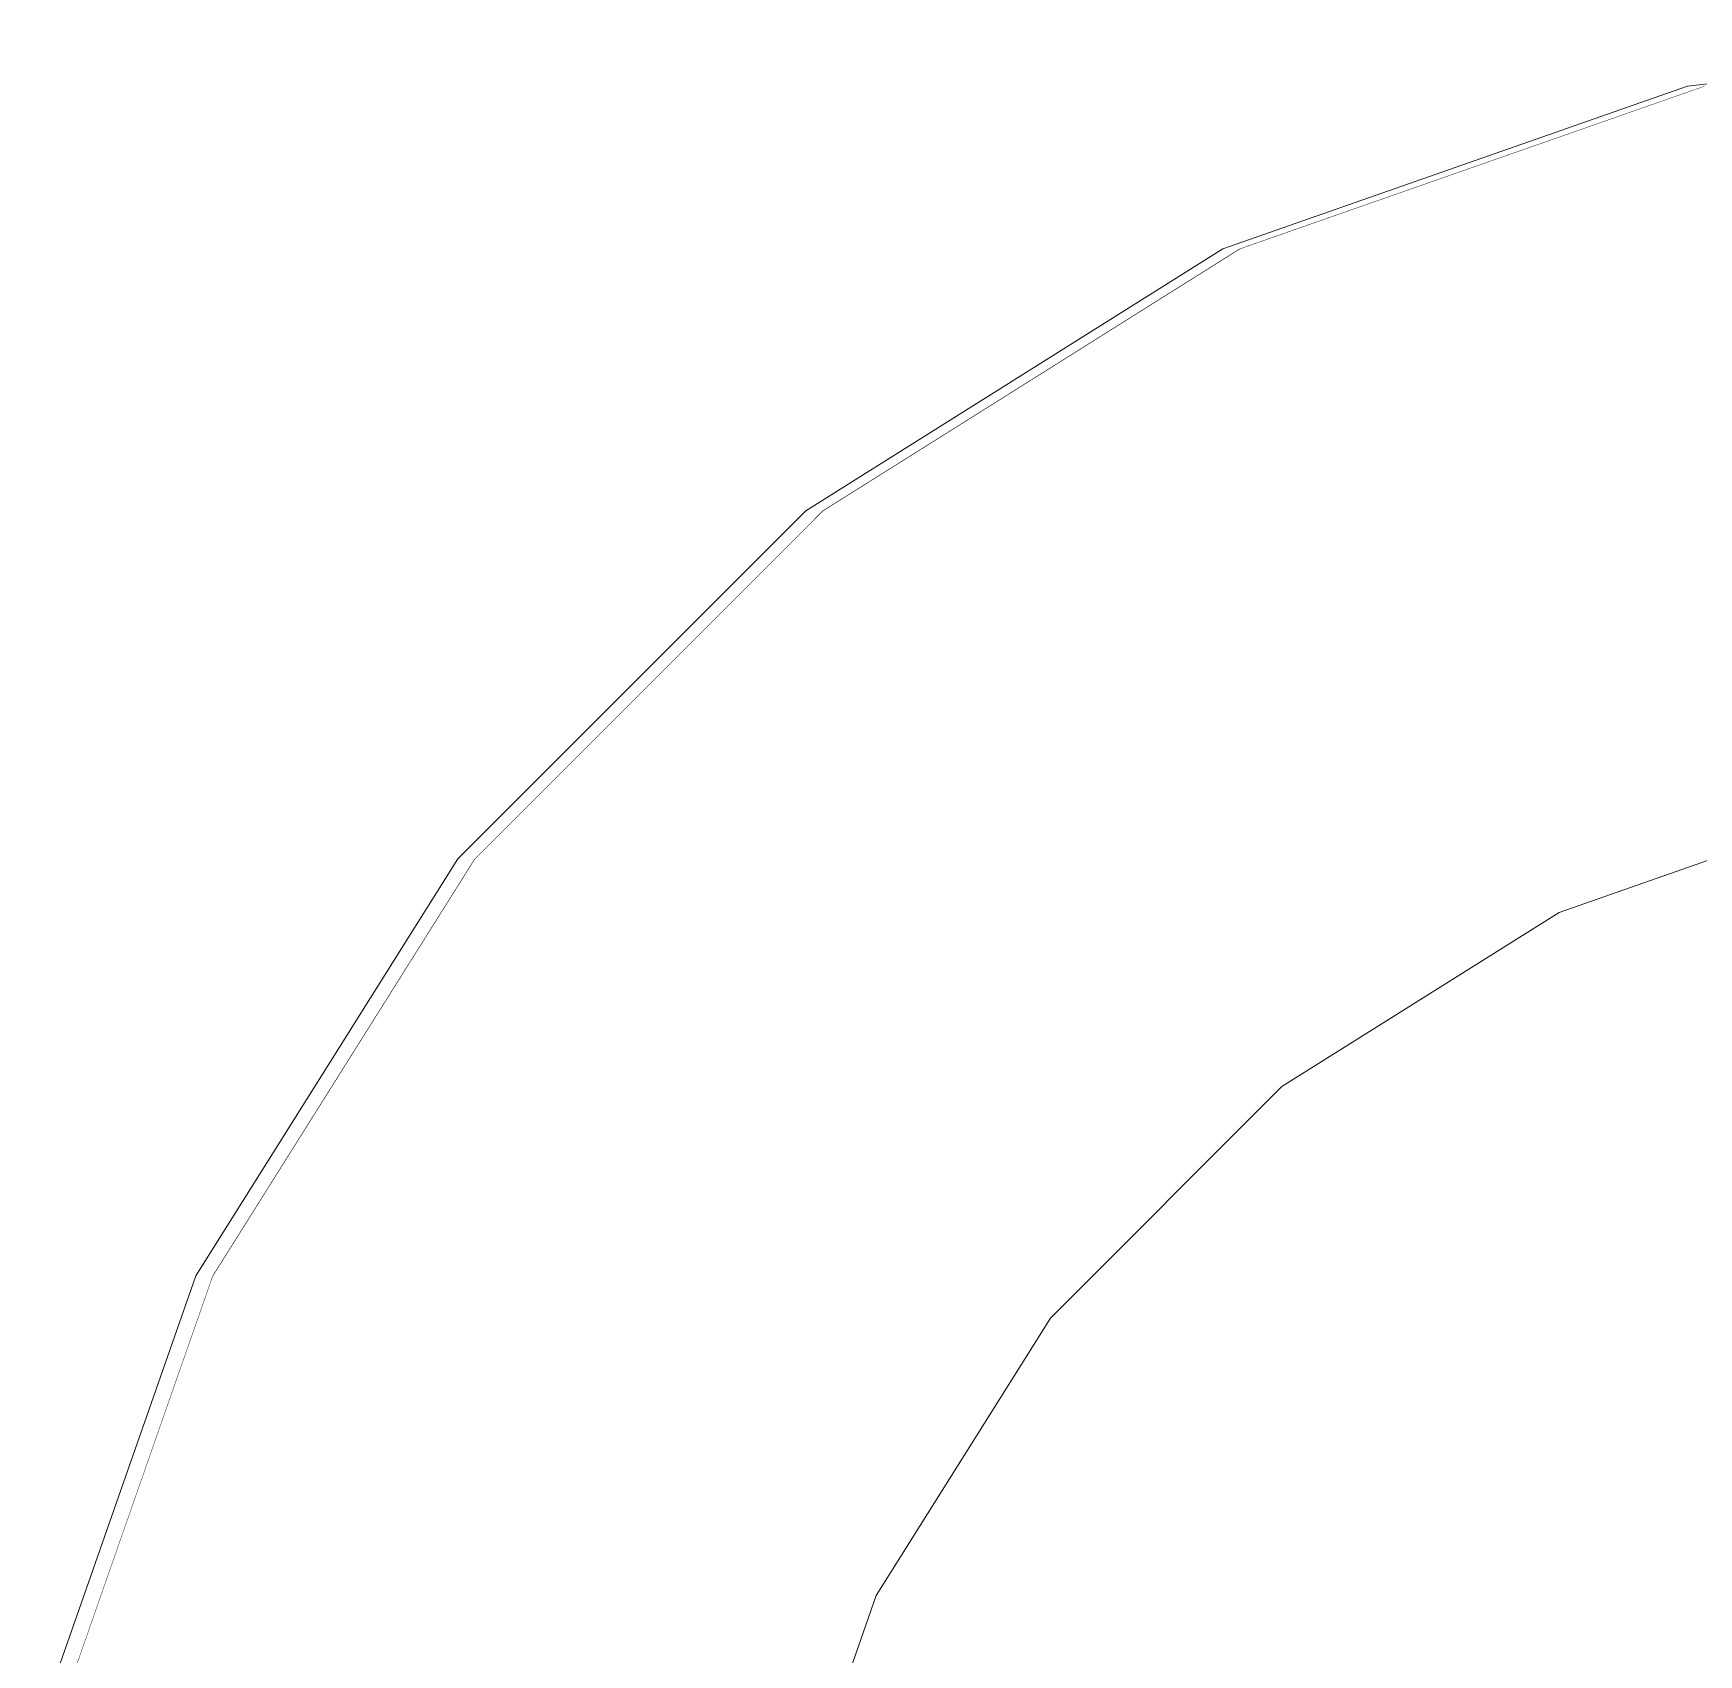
# Model space of a CAD drawing. Header units: millimetres. Extents: x -46169 to 135069, y -86316 to 18123.
# Drawn here: x 115690.93 to 115736.42, y -80114.48 to -80070.19 of the extents above; entities that cross this region are included whole.
import ezdxf

# ---------------------------------------------------------------- set-up
doc = ezdxf.new("R2010")
doc.units = ezdxf.units.MM
doc.header["$MEASUREMENT"] = 0
doc.linetypes.add('Wipeout_Contour', pattern=[1000, 0, -1000])
doc.layers.add('New_A-35-M_FFE_Sanitary', color=7, linetype='Continuous')
doc.layers.add('New_A-35-M_FFE_Sanitary_Pen_No__74', color=7, linetype='Continuous', lineweight=20, true_color=0x606060)

# ---------------------------------------------------------------- blocks, each defined once
blk = doc.blocks.new('Section Elem_150_3', base_point=(188935.419, -81480.184))
at = {"color": 254, "linetype": 'Wipeout_Contour', "lineweight": 0, "ltscale": 562925.508981}
blk.add_wipeout([(115736.574, -80071.629), (115723.879, -80076.071), (115723.932, -80076.181), (115736.601, -80071.748)], dxfattribs=at).dxf.layer = 'New_A-35-M_FFE_Sanitary'
at = {"color": 254, "linetype": 'Wipeout_Contour', "lineweight": 0, "ltscale": 562926.385387}
blk.add_wipeout([(115736.601, -80071.748), (115723.932, -80076.181), (115724.116, -80076.564), (115736.695, -80072.162)], dxfattribs=at).dxf.layer = 'New_A-35-M_FFE_Sanitary'
at = {"color": 254, "linetype": 'Wipeout_Contour', "lineweight": 0, "ltscale": 562928.211644}
blk.add_wipeout([(115736.695, -80072.162), (115724.116, -80076.564), (115724.425, -80077.207), (115736.853, -80072.858)], dxfattribs=at).dxf.layer = 'New_A-35-M_FFE_Sanitary'
at = {"color": 254, "linetype": 'Wipeout_Contour', "lineweight": 0, "ltscale": 562930.9323}
blk.add_wipeout([(115736.853, -80072.858), (115724.425, -80077.207), (115724.85, -80078.09), (115737.071, -80073.814)], dxfattribs=at).dxf.layer = 'New_A-35-M_FFE_Sanitary'
at = {"color": 254, "linetype": 'Wipeout_Contour', "lineweight": 0, "ltscale": 562899.126745}
blk.add_wipeout([(115723.879, -80076.071), (115712.491, -80083.226), (115712.567, -80083.322), (115723.932, -80076.181)], dxfattribs=at).dxf.layer = 'New_A-35-M_FFE_Sanitary'
at = {"color": 254, "linetype": 'Wipeout_Contour', "lineweight": 0, "ltscale": 562934.464727}
blk.add_wipeout([(115737.071, -80073.814), (115724.85, -80078.09), (115725.379, -80079.188), (115737.342, -80075.002)], dxfattribs=at).dxf.layer = 'New_A-35-M_FFE_Sanitary'
at = {"color": 254, "linetype": 'Wipeout_Contour', "lineweight": 0, "ltscale": 562900.12365}
blk.add_wipeout([(115723.932, -80076.181), (115712.567, -80083.322), (115712.831, -80083.654), (115724.116, -80076.564)], dxfattribs=at).dxf.layer = 'New_A-35-M_FFE_Sanitary'
at = {"color": 254, "linetype": 'Wipeout_Contour', "lineweight": 0, "ltscale": 562938.701631}
blk.add_wipeout([(115737.342, -80075.002), (115725.379, -80079.188), (115725.994, -80080.467), (115737.658, -80076.386)], dxfattribs=at).dxf.layer = 'New_A-35-M_FFE_Sanitary'
at = {"color": 254, "linetype": 'Wipeout_Contour', "lineweight": 0, "ltscale": 562902.20055}
blk.add_wipeout([(115724.116, -80076.564), (115712.831, -80083.654), (115713.276, -80084.212), (115724.425, -80077.207)], dxfattribs=at).dxf.layer = 'New_A-35-M_FFE_Sanitary'
at = {"color": 254, "linetype": 'Wipeout_Contour', "lineweight": 0, "ltscale": 562883.742879}
blk.add_wipeout([(115712.491, -80083.226), (115702.981, -80092.737), (115703.076, -80092.813), (115712.567, -80083.322)], dxfattribs=at).dxf.layer = 'New_A-35-M_FFE_Sanitary'
at = {"layer": 'New_A-35-M_FFE_Sanitary_Pen_No__74', "linetype": 'Continuous'}
blk.add_line((115736.574, -80071.629), (115723.879, -80076.071), dxfattribs=at)
at = {"color": 254, "linetype": 'Wipeout_Contour', "lineweight": 0, "ltscale": 562943.514313}
blk.add_wipeout([(115737.658, -80076.386), (115725.994, -80080.467), (115726.678, -80081.888), (115738.008, -80077.923)], dxfattribs=at).dxf.layer = 'New_A-35-M_FFE_Sanitary'
at = {"color": 254, "linetype": 'Wipeout_Contour', "lineweight": 0, "ltscale": 562905.294341}
blk.add_wipeout([(115724.425, -80077.207), (115713.276, -80084.212), (115713.887, -80084.979), (115724.85, -80078.09)], dxfattribs=at).dxf.layer = 'New_A-35-M_FFE_Sanitary'
at = {"color": 254, "linetype": 'Wipeout_Contour', "lineweight": 0, "ltscale": 562884.810073}
blk.add_wipeout([(115712.567, -80083.322), (115703.076, -80092.813), (115703.408, -80093.078), (115712.831, -80083.654)], dxfattribs=at).dxf.layer = 'New_A-35-M_FFE_Sanitary'
at = {"color": 254, "linetype": 'Wipeout_Contour', "lineweight": 0, "ltscale": 562909.311021}
blk.add_wipeout([(115724.85, -80078.09), (115713.887, -80084.979), (115714.647, -80085.932), (115725.379, -80079.188)], dxfattribs=at).dxf.layer = 'New_A-35-M_FFE_Sanitary'
at = {"color": 254, "linetype": 'Wipeout_Contour', "lineweight": 0, "ltscale": 562948.756585}
blk.add_wipeout([(115738.008, -80077.923), (115726.678, -80081.888), (115727.41, -80083.407), (115738.384, -80079.567)], dxfattribs=at).dxf.layer = 'New_A-35-M_FFE_Sanitary'
at = {"color": 254, "linetype": 'Wipeout_Contour', "lineweight": 0, "ltscale": 562887.033182}
blk.add_wipeout([(115712.831, -80083.654), (115703.408, -80093.078), (115703.965, -80093.523), (115713.276, -80084.212)], dxfattribs=at).dxf.layer = 'New_A-35-M_FFE_Sanitary'
at = {"color": 254, "linetype": 'Wipeout_Contour', "lineweight": 0, "ltscale": 562880.129705}
blk.add_wipeout([(115702.981, -80092.737), (115695.825, -80104.125), (115695.935, -80104.178), (115703.076, -80092.813)], dxfattribs=at).dxf.layer = 'New_A-35-M_FFE_Sanitary'
at = {"color": 254, "linetype": 'Wipeout_Contour', "lineweight": 0, "ltscale": 562914.128552}
blk.add_wipeout([(115725.379, -80079.188), (115714.647, -80085.932), (115715.531, -80087.041), (115725.994, -80080.467)], dxfattribs=at).dxf.layer = 'New_A-35-M_FFE_Sanitary'
at = {"color": 254, "linetype": 'Wipeout_Contour', "lineweight": 0, "ltscale": 562954.269214}
blk.add_wipeout([(115738.384, -80079.567), (115727.41, -80083.407), (115728.167, -80084.979), (115738.772, -80081.268)], dxfattribs=at).dxf.layer = 'New_A-35-M_FFE_Sanitary'
at = {"color": 254, "linetype": 'Wipeout_Contour', "lineweight": 0, "ltscale": 562890.344636}
blk.add_wipeout([(115713.276, -80084.212), (115703.965, -80093.523), (115704.732, -80094.134), (115713.887, -80084.979)], dxfattribs=at).dxf.layer = 'New_A-35-M_FFE_Sanitary'
at = {"color": 254, "linetype": 'Wipeout_Contour', "lineweight": 0, "ltscale": 562881.213514}
blk.add_wipeout([(115703.076, -80092.813), (115695.935, -80104.178), (115696.317, -80104.362), (115703.408, -80093.078)], dxfattribs=at).dxf.layer = 'New_A-35-M_FFE_Sanitary'
at = {"color": 254, "linetype": 'Wipeout_Contour', "lineweight": 0, "ltscale": 562919.600567}
blk.add_wipeout([(115725.994, -80080.467), (115715.531, -80087.041), (115716.514, -80088.274), (115726.678, -80081.888)], dxfattribs=at).dxf.layer = 'New_A-35-M_FFE_Sanitary'
at = {"color": 254, "linetype": 'Wipeout_Contour', "lineweight": 0, "ltscale": 562959.884753}
blk.add_wipeout([(115738.772, -80081.268), (115728.167, -80084.979), (115728.926, -80086.555), (115739.161, -80082.974)], dxfattribs=at).dxf.layer = 'New_A-35-M_FFE_Sanitary'
at = {"color": 254, "linetype": 'Wipeout_Contour', "lineweight": 0, "ltscale": 562894.643797}
blk.add_wipeout([(115713.887, -80084.979), (115704.732, -80094.134), (115705.685, -80094.894), (115714.647, -80085.932)], dxfattribs=at).dxf.layer = 'New_A-35-M_FFE_Sanitary'
at = {"color": 254, "linetype": 'Wipeout_Contour', "lineweight": 0, "ltscale": 562883.471163}
blk.add_wipeout([(115703.408, -80093.078), (115696.317, -80104.362), (115696.96, -80104.672), (115703.965, -80093.523)], dxfattribs=at).dxf.layer = 'New_A-35-M_FFE_Sanitary'
at = {"color": 254, "linetype": 'Wipeout_Contour', "lineweight": 0, "ltscale": 562888.468636}
blk.add_wipeout([(115695.825, -80104.125), (115691.383, -80116.819), (115691.502, -80116.847), (115695.935, -80104.178)], dxfattribs=at).dxf.layer = 'New_A-35-M_FFE_Sanitary'
at = {"color": 254, "linetype": 'Wipeout_Contour', "lineweight": 0, "ltscale": 562925.560819}
blk.add_wipeout([(115726.678, -80081.888), (115716.514, -80088.274), (115717.566, -80089.592), (115727.41, -80083.407)], dxfattribs=at).dxf.layer = 'New_A-35-M_FFE_Sanitary'
at = {"color": 254, "linetype": 'Wipeout_Contour', "lineweight": 0, "ltscale": 562965.432635}
blk.add_wipeout([(115739.161, -80082.974), (115728.926, -80086.555), (115729.664, -80088.089), (115739.54, -80084.633)], dxfattribs=at).dxf.layer = 'New_A-35-M_FFE_Sanitary'
at = {"color": 254, "linetype": 'Wipeout_Contour', "lineweight": 0, "ltscale": 562899.800021}
blk.add_wipeout([(115714.647, -80085.932), (115705.685, -80094.894), (115706.794, -80095.779), (115715.531, -80087.041)], dxfattribs=at).dxf.layer = 'New_A-35-M_FFE_Sanitary'
at = {"color": 254, "linetype": 'Wipeout_Contour', "lineweight": 0, "ltscale": 562886.834009}
blk.add_wipeout([(115703.965, -80093.523), (115696.96, -80104.672), (115697.844, -80105.097), (115704.732, -80094.134)], dxfattribs=at).dxf.layer = 'New_A-35-M_FFE_Sanitary'
at = {"color": 254, "linetype": 'Wipeout_Contour', "lineweight": 0, "ltscale": 562889.514628}
blk.add_wipeout([(115695.935, -80104.178), (115691.502, -80116.847), (115691.916, -80116.941), (115696.317, -80104.362)], dxfattribs=at).dxf.layer = 'New_A-35-M_FFE_Sanitary'
at = {"color": 254, "linetype": 'Wipeout_Contour', "lineweight": 0, "ltscale": 562931.828231}
blk.add_wipeout([(115727.41, -80083.407), (115717.566, -80089.592), (115718.653, -80090.956), (115728.167, -80084.979)], dxfattribs=at).dxf.layer = 'New_A-35-M_FFE_Sanitary'
at = {"color": 254, "linetype": 'Wipeout_Contour', "lineweight": 0, "ltscale": 562970.744344}
blk.add_wipeout([(115739.54, -80084.633), (115729.664, -80088.089), (115730.36, -80089.532), (115739.897, -80086.195)], dxfattribs=at).dxf.layer = 'New_A-35-M_FFE_Sanitary'
at = {"color": 254, "linetype": 'Wipeout_Contour', "lineweight": 0, "ltscale": 562905.656627}
blk.add_wipeout([(115715.531, -80087.041), (115706.794, -80095.779), (115708.026, -80096.762), (115716.514, -80088.274)], dxfattribs=at).dxf.layer = 'New_A-35-M_FFE_Sanitary'
at = {"color": 254, "linetype": 'Wipeout_Contour', "lineweight": 0, "ltscale": 562891.19983}
blk.add_wipeout([(115704.732, -80094.134), (115697.844, -80105.097), (115698.941, -80105.626), (115705.685, -80094.894)], dxfattribs=at).dxf.layer = 'New_A-35-M_FFE_Sanitary'
at = {"color": 254, "linetype": 'Wipeout_Contour', "lineweight": 0, "ltscale": 562891.693549}
blk.add_wipeout([(115696.317, -80104.362), (115691.916, -80116.941), (115692.611, -80117.1), (115696.96, -80104.672)], dxfattribs=at).dxf.layer = 'New_A-35-M_FFE_Sanitary'
at = {"layer": 'New_A-35-M_FFE_Sanitary_Pen_No__74', "linetype": 'Continuous'}
blk.add_line((115723.879, -80076.071), (115712.491, -80083.226), dxfattribs=at)
at = {"color": 254, "linetype": 'Wipeout_Contour', "lineweight": 0, "ltscale": 562938.212401}
blk.add_wipeout([(115728.167, -80084.979), (115718.653, -80090.956), (115719.744, -80092.324), (115728.926, -80086.555)], dxfattribs=at).dxf.layer = 'New_A-35-M_FFE_Sanitary'
at = {"color": 254, "linetype": 'Wipeout_Contour', "lineweight": 0, "ltscale": 562975.65853}
blk.add_wipeout([(115739.897, -80086.195), (115730.36, -80089.532), (115730.991, -80090.843), (115740.22, -80087.613)], dxfattribs=at).dxf.layer = 'New_A-35-M_FFE_Sanitary'
at = {"color": 254, "linetype": 'Wipeout_Contour', "lineweight": 0, "ltscale": 562912.035659}
blk.add_wipeout([(115716.514, -80088.274), (115708.026, -80096.762), (115709.345, -80097.813), (115717.566, -80089.592)], dxfattribs=at).dxf.layer = 'New_A-35-M_FFE_Sanitary'
at = {"color": 254, "linetype": 'Wipeout_Contour', "lineweight": 0, "ltscale": 562896.435934}
blk.add_wipeout([(115705.685, -80094.894), (115698.941, -80105.626), (115700.22, -80106.242), (115706.794, -80095.779)], dxfattribs=at).dxf.layer = 'New_A-35-M_FFE_Sanitary'
at = {"color": 254, "linetype": 'Wipeout_Contour', "lineweight": 0, "ltscale": 562894.939098}
blk.add_wipeout([(115696.96, -80104.672), (115692.611, -80117.1), (115693.567, -80117.318), (115697.844, -80105.097)], dxfattribs=at).dxf.layer = 'New_A-35-M_FFE_Sanitary'
at = {"color": 254, "linetype": 'Wipeout_Contour', "lineweight": 0, "ltscale": 562944.519383}
blk.add_wipeout([(115728.926, -80086.555), (115719.744, -80092.324), (115720.806, -80093.655), (115729.664, -80088.089)], dxfattribs=at).dxf.layer = 'New_A-35-M_FFE_Sanitary'
at = {"color": 254, "linetype": 'Wipeout_Contour', "lineweight": 0, "ltscale": 562980.025896}
blk.add_wipeout([(115740.22, -80087.613), (115730.991, -80090.843), (115731.539, -80091.979), (115740.502, -80088.843)], dxfattribs=at).dxf.layer = 'New_A-35-M_FFE_Sanitary'
at = {"color": 254, "linetype": 'Wipeout_Contour', "lineweight": 0, "ltscale": 562918.743292}
blk.add_wipeout([(115717.566, -80089.592), (115709.345, -80097.813), (115710.709, -80098.901), (115718.653, -80090.956)], dxfattribs=at).dxf.layer = 'New_A-35-M_FFE_Sanitary'
at = {"color": 254, "linetype": 'Wipeout_Contour', "lineweight": 0, "ltscale": 562902.38319}
blk.add_wipeout([(115706.794, -80095.779), (115700.22, -80106.242), (115701.64, -80106.926), (115708.026, -80096.762)], dxfattribs=at).dxf.layer = 'New_A-35-M_FFE_Sanitary'
at = {"color": 254, "linetype": 'Wipeout_Contour', "lineweight": 0, "ltscale": 562899.152579}
blk.add_wipeout([(115697.844, -80105.097), (115693.567, -80117.318), (115694.755, -80117.589), (115698.941, -80105.626)], dxfattribs=at).dxf.layer = 'New_A-35-M_FFE_Sanitary'
at = {"color": 254, "linetype": 'Wipeout_Contour', "lineweight": 0, "ltscale": 562950.55758}
blk.add_wipeout([(115729.664, -80088.089), (115720.806, -80093.655), (115721.805, -80094.908), (115730.36, -80089.532)], dxfattribs=at).dxf.layer = 'New_A-35-M_FFE_Sanitary'
at = {"color": 254, "linetype": 'Wipeout_Contour', "lineweight": 0, "ltscale": 562983.71372}
blk.add_wipeout([(115740.502, -80088.843), (115731.539, -80091.979), (115731.986, -80092.908), (115740.731, -80089.848)], dxfattribs=at).dxf.layer = 'New_A-35-M_FFE_Sanitary'
at = {"color": 254, "linetype": 'Wipeout_Contour', "lineweight": 0, "ltscale": 562925.575725}
blk.add_wipeout([(115718.653, -80090.956), (115710.709, -80098.901), (115712.077, -80099.992), (115719.744, -80092.324)], dxfattribs=at).dxf.layer = 'New_A-35-M_FFE_Sanitary'
at = {"color": 254, "linetype": 'Wipeout_Contour', "lineweight": 0, "ltscale": 562908.860865}
blk.add_wipeout([(115708.026, -80096.762), (115701.64, -80106.926), (115703.159, -80107.658), (115709.345, -80097.813)], dxfattribs=at).dxf.layer = 'New_A-35-M_FFE_Sanitary'
at = {"color": 254, "linetype": 'Wipeout_Contour', "lineweight": 0, "ltscale": 562904.2059}
blk.add_wipeout([(115698.941, -80105.626), (115694.755, -80117.589), (115696.138, -80117.905), (115700.22, -80106.242)], dxfattribs=at).dxf.layer = 'New_A-35-M_FFE_Sanitary'
at = {"layer": 'New_A-35-M_FFE_Sanitary_Pen_No__74', "linetype": 'Continuous'}
blk.add_line((115695.825, -80104.125), (115691.383, -80116.819), dxfattribs=at)
at = {"color": 254, "linetype": 'Wipeout_Contour', "lineweight": 0, "ltscale": 562956.143557}
blk.add_wipeout([(115730.36, -80089.532), (115721.805, -80094.908), (115722.712, -80096.045), (115730.991, -80090.843)], dxfattribs=at).dxf.layer = 'New_A-35-M_FFE_Sanitary'
at = {"color": 254, "linetype": 'Wipeout_Contour', "lineweight": 0, "ltscale": 562986.609869}
blk.add_wipeout([(115740.731, -80089.848), (115731.986, -80092.908), (115732.32, -80093.601), (115740.903, -80090.598)], dxfattribs=at).dxf.layer = 'New_A-35-M_FFE_Sanitary'
at = {"color": 254, "linetype": 'Wipeout_Contour', "lineweight": 0, "ltscale": 562932.325371}
blk.add_wipeout([(115719.744, -80092.324), (115712.077, -80099.992), (115713.407, -80101.053), (115720.806, -80093.655)], dxfattribs=at).dxf.layer = 'New_A-35-M_FFE_Sanitary'
at = {"color": 254, "linetype": 'Wipeout_Contour', "lineweight": 0, "ltscale": 562915.672116}
blk.add_wipeout([(115709.345, -80097.813), (115703.159, -80107.658), (115704.731, -80108.415), (115710.709, -80098.901)], dxfattribs=at).dxf.layer = 'New_A-35-M_FFE_Sanitary'
at = {"color": 254, "linetype": 'Wipeout_Contour', "lineweight": 0, "ltscale": 562909.945457}
blk.add_wipeout([(115700.22, -80106.242), (115696.138, -80117.905), (115697.675, -80118.256), (115701.64, -80106.926)], dxfattribs=at).dxf.layer = 'New_A-35-M_FFE_Sanitary'
at = {"layer": 'New_A-35-M_FFE_Sanitary_Pen_No__74', "linetype": 'Continuous'}
for p, q in [((115712.491, -80083.226), (115702.981, -80092.737)), ((115702.981, -80092.737), (115695.825, -80104.125))]:
    blk.add_line(p, q, dxfattribs=at)
at = {"color": 254, "linetype": 'Wipeout_Contour', "lineweight": 0, "ltscale": 562961.107612}
blk.add_wipeout([(115730.991, -80090.843), (115722.712, -80096.045), (115723.499, -80097.031), (115731.539, -80091.979)], dxfattribs=at).dxf.layer = 'New_A-35-M_FFE_Sanitary'
at = {"color": 254, "linetype": 'Wipeout_Contour', "lineweight": 0, "ltscale": 562988.626195}
blk.add_wipeout([(115740.903, -80090.598), (115732.32, -80093.601), (115732.53, -80094.036), (115741.011, -80091.069)], dxfattribs=at).dxf.layer = 'New_A-35-M_FFE_Sanitary'
at = {"color": 254, "linetype": 'Wipeout_Contour', "lineweight": 0, "ltscale": 562938.787166}
blk.add_wipeout([(115720.806, -80093.655), (115713.407, -80101.053), (115714.66, -80102.052), (115721.805, -80094.908)], dxfattribs=at).dxf.layer = 'New_A-35-M_FFE_Sanitary'
at = {"color": 254, "linetype": 'Wipeout_Contour', "lineweight": 0, "ltscale": 562922.609969}
blk.add_wipeout([(115710.709, -80098.901), (115704.731, -80108.415), (115706.307, -80109.174), (115712.077, -80099.992)], dxfattribs=at).dxf.layer = 'New_A-35-M_FFE_Sanitary'
at = {"color": 254, "linetype": 'Wipeout_Contour', "lineweight": 0, "ltscale": 562916.196806}
blk.add_wipeout([(115701.64, -80106.926), (115697.675, -80118.256), (115699.319, -80118.631), (115703.159, -80107.658)], dxfattribs=at).dxf.layer = 'New_A-35-M_FFE_Sanitary'
at = {"color": 254, "linetype": 'Wipeout_Contour', "lineweight": 0, "ltscale": 562989.701211}
blk.add_wipeout([(115741.011, -80091.069), (115732.53, -80094.036), (115732.61, -80094.201), (115741.052, -80091.247)], dxfattribs=at).dxf.layer = 'New_A-35-M_FFE_Sanitary'
at = {"color": 254, "linetype": 'Wipeout_Contour', "lineweight": 0, "ltscale": 562965.298919}
blk.add_wipeout([(115731.539, -80091.979), (115723.499, -80097.031), (115724.142, -80097.837), (115731.986, -80092.908)], dxfattribs=at).dxf.layer = 'New_A-35-M_FFE_Sanitary'
at = {"color": 254, "linetype": 'Wipeout_Contour', "lineweight": 0, "ltscale": 562944.7648}
blk.add_wipeout([(115721.805, -80094.908), (115714.66, -80102.052), (115715.798, -80102.959), (115722.712, -80096.045)], dxfattribs=at).dxf.layer = 'New_A-35-M_FFE_Sanitary'
at = {"color": 254, "linetype": 'Wipeout_Contour', "lineweight": 0, "ltscale": 562929.463613}
blk.add_wipeout([(115712.077, -80099.992), (115706.307, -80109.174), (115707.841, -80109.912), (115713.407, -80101.053)], dxfattribs=at).dxf.layer = 'New_A-35-M_FFE_Sanitary'
at = {"color": 254, "linetype": 'Wipeout_Contour', "lineweight": 0, "ltscale": 562922.769955}
blk.add_wipeout([(115703.159, -80107.658), (115699.319, -80118.631), (115701.02, -80119.02), (115704.731, -80108.415)], dxfattribs=at).dxf.layer = 'New_A-35-M_FFE_Sanitary'
at = {"color": 254, "linetype": 'Wipeout_Contour', "lineweight": 0, "ltscale": 562968.590107}
blk.add_wipeout([(115731.986, -80092.908), (115724.142, -80097.837), (115724.621, -80098.438), (115732.32, -80093.601)], dxfattribs=at).dxf.layer = 'New_A-35-M_FFE_Sanitary'
at = {"color": 254, "linetype": 'Wipeout_Contour', "lineweight": 0, "ltscale": 562950.076676}
blk.add_wipeout([(115722.712, -80096.045), (115715.798, -80102.959), (115716.784, -80103.746), (115723.499, -80097.031)], dxfattribs=at).dxf.layer = 'New_A-35-M_FFE_Sanitary'
at = {"color": 254, "linetype": 'Wipeout_Contour', "lineweight": 0, "ltscale": 562936.024808}
blk.add_wipeout([(115713.407, -80101.053), (115707.841, -80109.912), (115709.285, -80110.607), (115714.66, -80102.052)], dxfattribs=at).dxf.layer = 'New_A-35-M_FFE_Sanitary'
at = {"color": 254, "linetype": 'Wipeout_Contour', "lineweight": 0, "ltscale": 562929.465142}
blk.add_wipeout([(115704.731, -80108.415), (115701.02, -80119.02), (115702.726, -80119.409), (115706.307, -80109.174)], dxfattribs=at).dxf.layer = 'New_A-35-M_FFE_Sanitary'
at = {"color": 254, "linetype": 'Wipeout_Contour', "lineweight": 0, "ltscale": 562970.881119}
blk.add_wipeout([(115732.32, -80093.601), (115724.621, -80098.438), (115724.923, -80098.816), (115732.53, -80094.036)], dxfattribs=at).dxf.layer = 'New_A-35-M_FFE_Sanitary'
at = {"color": 254, "linetype": 'Wipeout_Contour', "lineweight": 0, "ltscale": 562954.561431}
blk.add_wipeout([(115723.499, -80097.031), (115716.784, -80103.746), (115717.591, -80104.388), (115724.142, -80097.837)], dxfattribs=at).dxf.layer = 'New_A-35-M_FFE_Sanitary'
at = {"color": 254, "linetype": 'Wipeout_Contour', "lineweight": 0, "ltscale": 562942.094212}
blk.add_wipeout([(115714.66, -80102.052), (115709.285, -80110.607), (115710.595, -80111.238), (115715.798, -80102.959)], dxfattribs=at).dxf.layer = 'New_A-35-M_FFE_Sanitary'
at = {"color": 254, "linetype": 'Wipeout_Contour', "lineweight": 0, "ltscale": 562936.078905}
blk.add_wipeout([(115706.307, -80109.174), (115702.726, -80119.409), (115704.385, -80119.788), (115707.841, -80109.912)], dxfattribs=at).dxf.layer = 'New_A-35-M_FFE_Sanitary'
at = {"color": 254, "linetype": 'Wipeout_Contour', "lineweight": 0, "ltscale": 562972.102257}
blk.add_wipeout([(115732.53, -80094.036), (115724.923, -80098.816), (115725.038, -80098.959), (115732.61, -80094.201)], dxfattribs=at).dxf.layer = 'New_A-35-M_FFE_Sanitary'
at = {"color": 254, "linetype": 'Wipeout_Contour', "lineweight": 0, "ltscale": 562958.082829}
blk.add_wipeout([(115724.142, -80097.837), (115717.591, -80104.388), (115718.192, -80104.868), (115724.621, -80098.438)], dxfattribs=at).dxf.layer = 'New_A-35-M_FFE_Sanitary'
at = {"color": 254, "linetype": 'Wipeout_Contour', "lineweight": 0, "ltscale": 562947.487448}
blk.add_wipeout([(115715.798, -80102.959), (115710.595, -80111.238), (115711.732, -80111.786), (115716.784, -80103.746)], dxfattribs=at).dxf.layer = 'New_A-35-M_FFE_Sanitary'
at = {"color": 254, "linetype": 'Wipeout_Contour', "lineweight": 0, "ltscale": 562942.410269}
blk.add_wipeout([(115707.841, -80109.912), (115704.385, -80119.788), (115705.948, -80120.144), (115709.285, -80110.607)], dxfattribs=at).dxf.layer = 'New_A-35-M_FFE_Sanitary'
at = {"layer": 'New_A-35-M_FFE_Sanitary_Pen_No__74', "linetype": 'Continuous'}
blk.add_line((115741.052, -80091.247), (115732.61, -80094.201), dxfattribs=at)
at = {"color": 254, "linetype": 'Wipeout_Contour', "lineweight": 0, "ltscale": 562960.533902}
blk.add_wipeout([(115724.621, -80098.438), (115718.192, -80104.868), (115718.57, -80105.169), (115724.923, -80098.816)], dxfattribs=at).dxf.layer = 'New_A-35-M_FFE_Sanitary'
at = {"color": 254, "linetype": 'Wipeout_Contour', "lineweight": 0, "ltscale": 562952.040707}
blk.add_wipeout([(115716.784, -80103.746), (115711.732, -80111.786), (115712.661, -80112.233), (115717.591, -80104.388)], dxfattribs=at).dxf.layer = 'New_A-35-M_FFE_Sanitary'
at = {"color": 254, "linetype": 'Wipeout_Contour', "lineweight": 0, "ltscale": 562948.266861}
blk.add_wipeout([(115709.285, -80110.607), (115705.948, -80120.144), (115707.366, -80120.468), (115710.595, -80111.238)], dxfattribs=at).dxf.layer = 'New_A-35-M_FFE_Sanitary'
at = {"color": 254, "linetype": 'Wipeout_Contour', "lineweight": 0, "ltscale": 562961.840184}
blk.add_wipeout([(115724.923, -80098.816), (115718.57, -80105.169), (115718.714, -80105.283), (115725.038, -80098.959)], dxfattribs=at).dxf.layer = 'New_A-35-M_FFE_Sanitary'
at = {"color": 254, "linetype": 'Wipeout_Contour', "lineweight": 0, "ltscale": 562955.615727}
blk.add_wipeout([(115717.591, -80104.388), (115712.661, -80112.233), (115713.354, -80112.567), (115718.192, -80104.868)], dxfattribs=at).dxf.layer = 'New_A-35-M_FFE_Sanitary'
at = {"color": 254, "linetype": 'Wipeout_Contour', "lineweight": 0, "ltscale": 562953.470768}
blk.add_wipeout([(115710.595, -80111.238), (115707.366, -80120.468), (115708.596, -80120.749), (115711.732, -80111.786)], dxfattribs=at).dxf.layer = 'New_A-35-M_FFE_Sanitary'
at = {"layer": 'New_A-35-M_FFE_Sanitary_Pen_No__74', "linetype": 'Continuous'}
blk.add_line((115732.61, -80094.201), (115725.038, -80098.959), dxfattribs=at)
at = {"color": 254, "linetype": 'Wipeout_Contour', "lineweight": 0, "ltscale": 562958.103991}
blk.add_wipeout([(115718.192, -80104.868), (115713.354, -80112.567), (115713.79, -80112.776), (115718.57, -80105.169)], dxfattribs=at).dxf.layer = 'New_A-35-M_FFE_Sanitary'
at = {"color": 254, "linetype": 'Wipeout_Contour', "lineweight": 0, "ltscale": 562957.863954}
blk.add_wipeout([(115711.732, -80111.786), (115708.596, -80120.749), (115709.602, -80120.978), (115712.661, -80112.233)], dxfattribs=at).dxf.layer = 'New_A-35-M_FFE_Sanitary'
at = {"color": 254, "linetype": 'Wipeout_Contour', "lineweight": 0, "ltscale": 562959.430011}
blk.add_wipeout([(115718.57, -80105.169), (115713.79, -80112.776), (115713.956, -80112.856), (115718.714, -80105.283)], dxfattribs=at).dxf.layer = 'New_A-35-M_FFE_Sanitary'
at = {"color": 254, "linetype": 'Wipeout_Contour', "lineweight": 0, "ltscale": 562961.313079}
blk.add_wipeout([(115712.661, -80112.233), (115709.602, -80120.978), (115710.351, -80121.149), (115713.354, -80112.567)], dxfattribs=at).dxf.layer = 'New_A-35-M_FFE_Sanitary'
at = {"layer": 'New_A-35-M_FFE_Sanitary_Pen_No__74', "linetype": 'Continuous'}
blk.add_line((115725.038, -80098.959), (115718.714, -80105.283), dxfattribs=at)
at = {"color": 254, "linetype": 'Wipeout_Contour', "lineweight": 0, "ltscale": 562963.713557}
blk.add_wipeout([(115713.354, -80112.567), (115710.351, -80121.149), (115710.823, -80121.257), (115713.79, -80112.776)], dxfattribs=at).dxf.layer = 'New_A-35-M_FFE_Sanitary'
at = {"color": 254, "linetype": 'Wipeout_Contour', "lineweight": 0, "ltscale": 562964.992731}
blk.add_wipeout([(115713.79, -80112.776), (115710.823, -80121.257), (115711.002, -80121.297), (115713.956, -80112.856)], dxfattribs=at).dxf.layer = 'New_A-35-M_FFE_Sanitary'
at = {"layer": 'New_A-35-M_FFE_Sanitary_Pen_No__74', "linetype": 'Continuous'}
for p, q in [((115718.714, -80105.283), (115713.956, -80112.856)), ((115713.956, -80112.856), (115711.002, -80121.297))]:
    blk.add_line(p, q, dxfattribs=at)
blk = doc.blocks.new('Section Elem_151_3', base_point=(188935.419, -81480.184))
at = {"color": 254, "linetype": 'Wipeout_Contour', "lineweight": 0, "ltscale": 844430.837924}
blk.add_wipeout([(115736.119, -80071.629), (115736.146, -80071.748), (115736.274, -80071.734), (115736.574, -80071.629), (115748.925, -80070.237), (115748.923, -80070.186)], dxfattribs=at).dxf.layer = 'New_A-35-M_FFE_Sanitary'
at = {"color": 254, "linetype": 'Wipeout_Contour', "lineweight": 0, "ltscale": 422205.397448}
blk.add_wipeout([(115736.274, -80071.734), (115736.146, -80071.748), (115736.152, -80071.776)], dxfattribs=at).dxf.layer = 'New_A-35-M_FFE_Sanitary'
at = {"color": 254, "linetype": 'Wipeout_Contour', "lineweight": 0, "ltscale": 562924.012489}
blk.add_wipeout([(115736.119, -80071.629), (115723.424, -80076.071), (115723.477, -80076.181), (115736.146, -80071.748)], dxfattribs=at).dxf.layer = 'New_A-35-M_FFE_Sanitary'
at = {"color": 254, "linetype": 'Wipeout_Contour', "lineweight": 0, "ltscale": 703652.337072}
blk.add_wipeout([(115736.146, -80071.748), (115723.477, -80076.181), (115723.53, -80076.29), (115723.879, -80076.071), (115736.152, -80071.776)], dxfattribs=at).dxf.layer = 'New_A-35-M_FFE_Sanitary'
at = {"layer": 'New_A-35-M_FFE_Sanitary_Pen_No__74', "linetype": 'Continuous'}
blk.add_line((115748.923, -80070.186), (115736.119, -80071.629), dxfattribs=at)
at = {"color": 254, "linetype": 'Wipeout_Contour', "lineweight": 0, "ltscale": 562897.630339}
blk.add_wipeout([(115723.424, -80076.071), (115712.036, -80083.226), (115712.112, -80083.322), (115723.477, -80076.181)], dxfattribs=at).dxf.layer = 'New_A-35-M_FFE_Sanitary'
at = {"color": 254, "linetype": 'Wipeout_Contour', "lineweight": 0, "ltscale": 703620.871729}
blk.add_wipeout([(115723.477, -80076.181), (115712.112, -80083.322), (115712.238, -80083.48), (115712.491, -80083.226), (115723.53, -80076.29)], dxfattribs=at).dxf.layer = 'New_A-35-M_FFE_Sanitary'
at = {"layer": 'New_A-35-M_FFE_Sanitary_Pen_No__74', "linetype": 'Continuous'}
blk.add_line((115736.119, -80071.629), (115723.424, -80076.071), dxfattribs=at)
at = {"color": 254, "linetype": 'Wipeout_Contour', "lineweight": 0, "ltscale": 562882.246566}
blk.add_wipeout([(115712.036, -80083.226), (115702.526, -80092.737), (115702.621, -80092.813), (115712.112, -80083.322)], dxfattribs=at).dxf.layer = 'New_A-35-M_FFE_Sanitary'
at = {"color": 254, "linetype": 'Wipeout_Contour', "lineweight": 0, "ltscale": 703603.259463}
blk.add_wipeout([(115712.112, -80083.322), (115702.621, -80092.813), (115702.829, -80092.979), (115702.981, -80092.737), (115712.238, -80083.48)], dxfattribs=at).dxf.layer = 'New_A-35-M_FFE_Sanitary'
at = {"layer": 'New_A-35-M_FFE_Sanitary_Pen_No__74', "linetype": 'Continuous'}
blk.add_line((115723.424, -80076.071), (115712.036, -80083.226), dxfattribs=at)
at = {"color": 254, "linetype": 'Wipeout_Contour', "lineweight": 0, "ltscale": 562878.633491}
blk.add_wipeout([(115702.526, -80092.737), (115695.37, -80104.125), (115695.48, -80104.178), (115702.621, -80092.813)], dxfattribs=at).dxf.layer = 'New_A-35-M_FFE_Sanitary'
at = {"color": 254, "linetype": 'Wipeout_Contour', "lineweight": 0, "ltscale": 703600.360317}
blk.add_wipeout([(115702.621, -80092.813), (115695.48, -80104.178), (115695.76, -80104.312), (115695.825, -80104.125), (115702.829, -80092.979)], dxfattribs=at).dxf.layer = 'New_A-35-M_FFE_Sanitary'
at = {"layer": 'New_A-35-M_FFE_Sanitary_Pen_No__74', "linetype": 'Continuous'}
blk.add_line((115712.036, -80083.226), (115702.526, -80092.737), dxfattribs=at)
at = {"color": 254, "linetype": 'Wipeout_Contour', "lineweight": 0, "ltscale": 562886.972518}
blk.add_wipeout([(115695.37, -80104.125), (115690.928, -80116.819), (115691.047, -80116.847), (115695.48, -80104.178)], dxfattribs=at).dxf.layer = 'New_A-35-M_FFE_Sanitary'
at = {"color": 254, "linetype": 'Wipeout_Contour', "lineweight": 0, "ltscale": 703612.295854}
blk.add_wipeout([(115691.047, -80116.847), (115691.372, -80116.921), (115691.383, -80116.819), (115695.76, -80104.312), (115695.48, -80104.178)], dxfattribs=at).dxf.layer = 'New_A-35-M_FFE_Sanitary'
at = {"layer": 'New_A-35-M_FFE_Sanitary_Pen_No__74', "linetype": 'Continuous'}
for p, q in [((115702.526, -80092.737), (115695.37, -80104.125)), ((115695.37, -80104.125), (115690.928, -80116.819))]:
    blk.add_line(p, q, dxfattribs=at)

msp = doc.modelspace()

# ---------------------------------------------------------------- block references
at = {"layer": 'New_A-35-M_FFE_Sanitary'}
msp.add_blockref('Section Elem_150_3', (188935.419, -81480.184), dxfattribs=at)

# ---------------------------------------------------------------- next in the draw order: block references
msp.add_blockref('Section Elem_151_3', (188935.419, -81480.184), dxfattribs=at)

doc.saveas('drawing.dxf')
